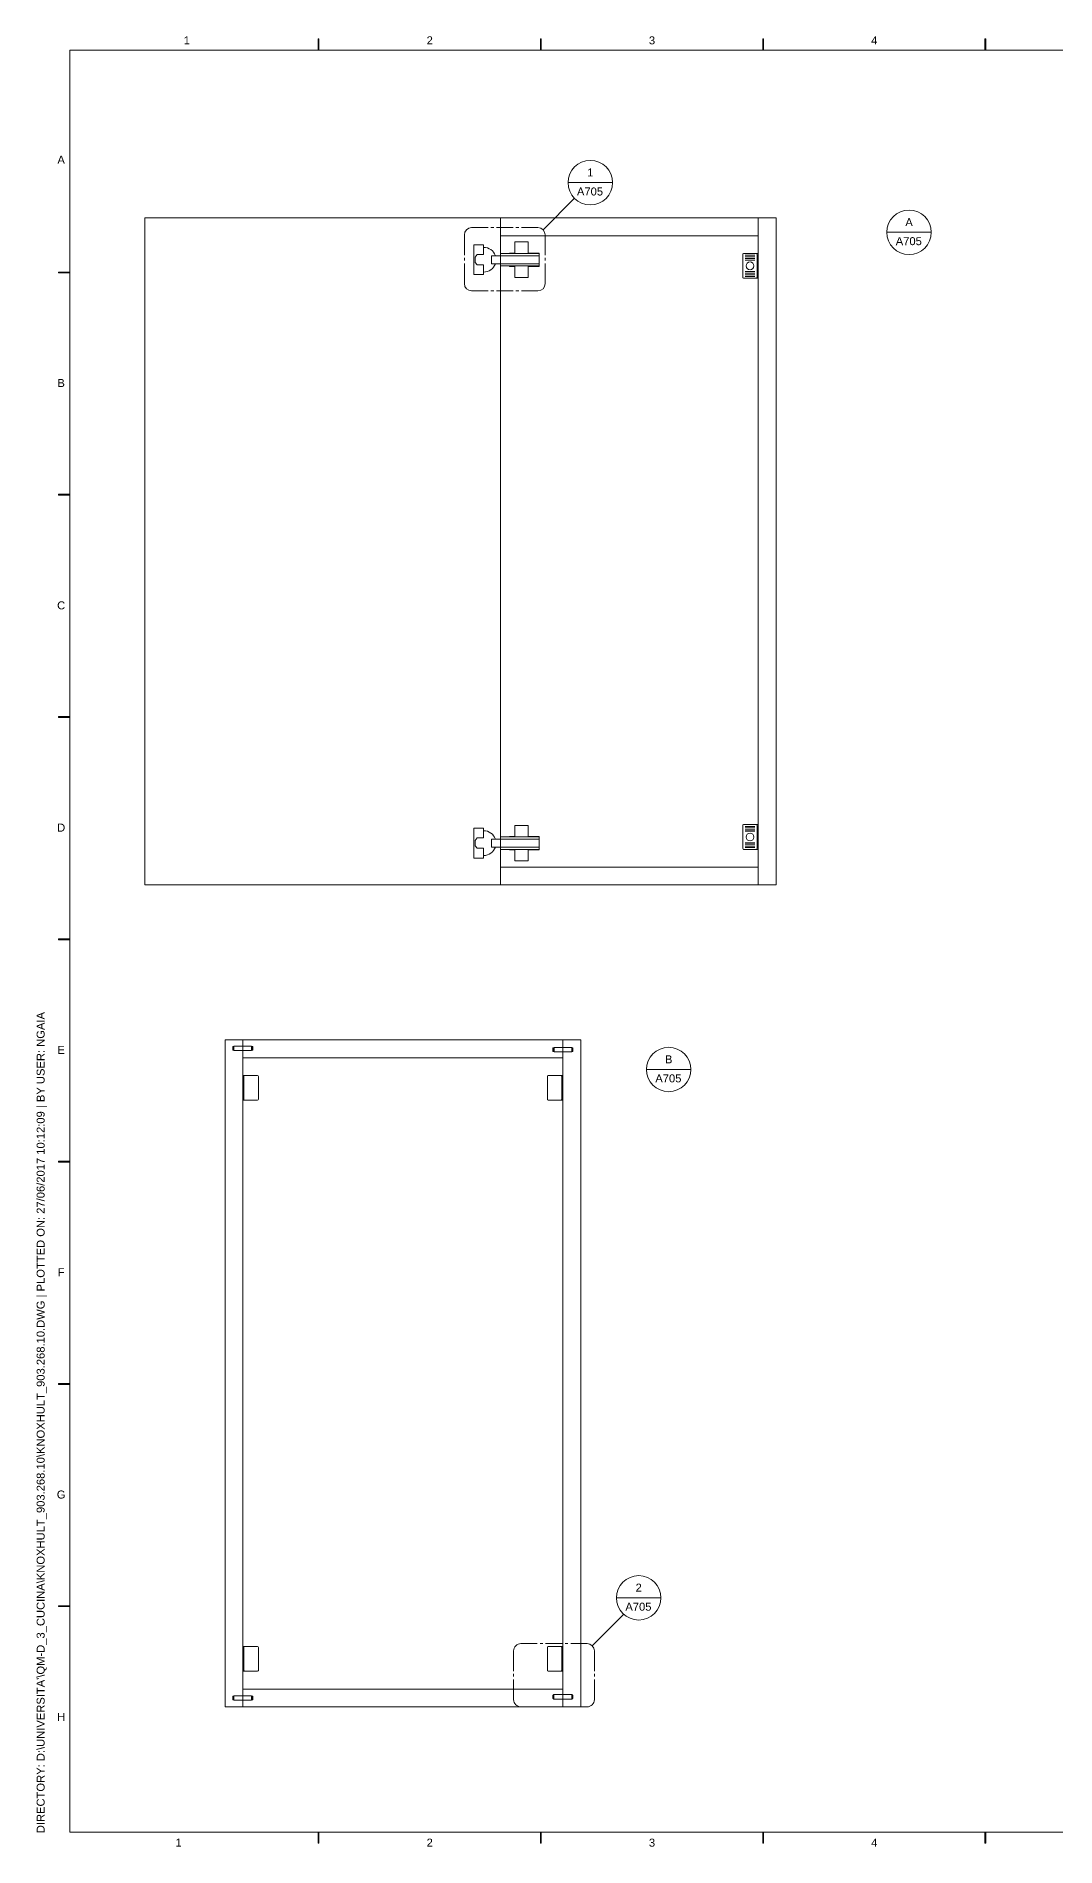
# Model space of a CAD drawing. Header units: centimetres. Extents: x -2268 to 4168, y -1681 to 1458.
# Drawn here: x 375.9 to 490.6, y -105.6 to 98 of the extents above; entities that cross this region are included whole.
import ezdxf

# ---------------------------------------------------------------- set-up
doc = ezdxf.new("R2010")
doc.units = ezdxf.units.CM
for name, color, linetype, lineweight in [('PDF _Geometria_Num_Penna__7', 7, 'Continuous', 18), ('PDF _Riempimenti solidi_Num_Penna__7', 7, 'Continuous', 18), ('PDF _Testo_Num_Penna__7', 7, 'Continuous', 18)]:
    doc.layers.add(name, color=color, linetype=linetype, lineweight=lineweight)
doc.styles.add('GENERATED_STYLE_1', font='Arial.ttf')

msp = doc.modelspace()

# ---------------------------------------------------------------- hatches: boundary and pattern name
at = {"layer": 'PDF _Riempimenti solidi_Num_Penna__7', "linetype": 'Continuous', "lineweight": 18}
for points in [[(407.625, 97.7312), (407.7147, 96.4771), (407.7147, 97.7312)], [(407.625, 96.4771), (407.7147, 96.4771), (407.625, 97.7312)], [(432.6292, 97.7312), (432.719, 96.4771), (432.719, 97.7312)], [(432.6292, 96.4771), (432.719, 96.4771), (432.6292, 97.7312)], [(457.6281, 97.7312), (457.7181, 96.4771), (457.7181, 97.7312)], [(457.6281, 96.4771), (457.7181, 96.4771), (457.6281, 97.7312)], [(482.6271, 97.7312), (482.7171, 96.4771), (482.7171, 97.7312)], [(482.6271, 96.4771), (482.7171, 96.4771), (482.6271, 97.7312)], [(378.4189, 71.5204), (378.4189, 71.4305), (379.673, 71.5204)], [(378.4189, 71.4305), (379.673, 71.4305), (379.673, 71.5204)], [(378.4189, 71.5204), (378.4189, 71.4305), (379.673, 71.5204)], [(378.4189, 71.4305), (379.673, 71.4305), (379.673, 71.5204)], [(378.4189, 46.5214), (378.4189, 46.4316), (379.673, 46.5214)], [(378.4189, 46.4316), (379.673, 46.4316), (379.673, 46.5214)], [(378.4189, 21.5225), (378.4189, 21.4326), (379.673, 21.5225)], [(378.4189, 21.4326), (379.673, 21.4326), (379.673, 21.5225)], [(378.4189, -3.4817), (378.4189, -3.5717), (379.673, -3.4817)], [(378.4189, -3.5717), (379.673, -3.5717), (379.673, -3.4817)], [(378.4189, -28.4808), (378.4189, -28.5707), (379.673, -28.4808)], [(378.4189, -28.5707), (379.673, -28.5707), (379.673, -28.4808)], [(378.4189, -53.485), (378.4189, -53.575), (379.673, -53.485)], [(378.4189, -53.575), (379.673, -53.575), (379.673, -53.485)], [(378.4189, -78.4841), (378.4189, -78.5739), (379.673, -78.4841)], [(378.4189, -78.5739), (379.673, -78.5739), (379.673, -78.4841)], [(407.625, -103.9329), (407.7147, -105.1816), (407.7147, -103.9329)], [(407.625, -105.1816), (407.7147, -105.1816), (407.625, -103.9329)], [(432.6292, -103.9329), (432.719, -105.1816), (432.719, -103.9329)], [(432.6292, -105.1816), (432.719, -105.1816), (432.6292, -103.9329)], [(457.6281, -103.9329), (457.7181, -105.1816), (457.7181, -103.9329)], [(457.6281, -105.1816), (457.7181, -105.1816), (457.6281, -103.9329)], [(482.6271, -103.9329), (482.7171, -105.1816), (482.7171, -103.9329)], [(482.6271, -105.1816), (482.7171, -105.1816), (482.6271, -103.9329)]]:
    msp.add_hatch(color=7, dxfattribs=at).paths.add_polyline_path(points)

# ---------------------------------------------------------------- linework, layer by layer
at = {"layer": 'PDF _Geometria_Num_Penna__7', "color": 7, "linetype": 'Continuous', "lineweight": 18, "flags": 128}
for points in [[(379.673, -103.9327), (657.6782, -103.9327), (657.6782, 96.4771), (379.673, 96.4771)], [(407.7149, 97.7313), (407.6249, 97.7313), (407.7149, 96.4771)], [(407.6249, 97.7313), (407.7149, 96.4771), (407.6249, 96.4771)], [(432.7191, 97.7313), (432.6292, 97.7313), (432.7191, 96.4771)], [(432.6292, 97.7313), (432.7191, 96.4771), (432.6292, 96.4771)], [(457.7181, 97.7313), (457.6281, 97.7313), (457.7181, 96.4771)], [(457.6281, 97.7313), (457.7181, 96.4771), (457.6281, 96.4771)], [(482.7171, 97.7313), (482.6271, 97.7313), (482.7171, 96.4771)], [(482.6271, 97.7313), (482.7171, 96.4771), (482.6271, 96.4771)], [(428.131, 2.5934), (459.131, 2.5934), (459.131, 77.6009), (428.131, 77.6009)], [(379.673, 71.4305), (379.673, 71.5204), (378.4189, 71.4305)], [(379.673, 71.5204), (378.4189, 71.4305), (378.4189, 71.5204)], [(379.673, 71.4305), (379.673, 71.5204), (378.4189, 71.4305)], [(379.673, 71.5204), (378.4189, 71.4305), (378.4189, 71.5204)], [(379.673, 46.4315), (379.673, 46.5215), (378.4189, 46.4315)], [(379.673, 46.5215), (378.4189, 46.4315), (378.4189, 46.5215)], [(379.673, 21.4325), (379.673, 21.5225), (378.4189, 21.4325)], [(379.673, 21.5225), (378.4189, 21.4325), (378.4189, 21.5225)], [(425.2999, 7.2926), (425.2999, 7.5889), (425.4904, 7.8747), (426.2365, 7.8747), (426.2365, 8.9648), (425.12, 8.9648), (425.12, 5.6203), (426.2365, 5.6203), (426.2365, 6.7157), (425.4904, 6.7157), (425.2999, 6.9962)], [(379.673, -3.5717), (379.673, -3.4818), (378.4189, -3.5717)], [(379.673, -3.4818), (378.4189, -3.5717), (378.4189, -3.4818)], [(397.1469, -14.8382), (437.1538, -14.8382), (437.1538, -89.8404), (397.1469, -89.8404)], [(379.673, -28.5707), (379.673, -28.4808), (378.4189, -28.5707)], [(379.673, -28.4808), (378.4189, -28.5707), (378.4189, -28.4808)], [(379.673, -53.575), (379.673, -53.485), (378.4189, -53.575)], [(379.673, -53.485), (378.4189, -53.575), (378.4189, -53.485)], [(379.673, -78.574), (379.673, -78.484), (378.4189, -78.574)], [(379.673, -78.484), (378.4189, -78.574), (378.4189, -78.484)], [(407.7149, -103.9328), (407.6249, -103.9328), (407.7149, -105.1817)], [(407.6249, -103.9328), (407.7149, -105.1817), (407.6249, -105.1817)], [(432.7191, -103.9328), (432.6292, -103.9328), (432.7191, -105.1817)], [(432.6292, -103.9328), (432.7191, -105.1817), (432.6292, -105.1817)], [(457.7181, -103.9328), (457.6281, -103.9328), (457.7181, -105.1817)], [(457.6281, -103.9328), (457.7181, -105.1817), (457.6281, -105.1817)], [(482.7171, -103.9328), (482.6271, -103.9328), (482.7171, -105.1817)], [(482.6271, -103.9328), (482.7171, -105.1817), (482.6271, -105.1817)]]:
    msp.add_lwpolyline(points, close=True, dxfattribs=at)
for points in [[(440.7258, 81.5751), (435.7249, 81.5751)], [(432.9255, 76.2726), (436.4605, 79.8129)], [(428.131, 77.6008), (388.1295, 77.6008), (388.1295, 2.5933), (428.131, 2.5933), (428.131, 6.594)], [(457.1307, 77.6008), (457.1307, 2.5933)], [(427.3637, 76.516), (427.0515, 76.516)], [(429.5546, 76.516), (427.6759, 76.516)], [(457.1307, 73.6002), (457.1307, 75.6005), (428.131, 75.6005)], [(430.179, 76.516), (429.8668, 76.516)], [(476.5838, 75.9868), (471.5829, 75.9868)], [(425.12, 74.5739), (425.12, 71.2294), (426.2365, 71.2294), (426.2365, 72.3248), (425.4904, 72.3248), (425.2999, 72.6053), (425.2999, 72.9016), (425.2999, 73.198)], [(425.2999, 73.198), (425.4904, 73.4785), (426.2365, 73.4785), (426.2365, 74.5739), (425.12, 74.5739)], [(432.481, 72.4518), (428.131, 72.4518), (427.1309, 72.4518), (427.1309, 73.3514), (428.131, 73.3514), (432.481, 73.3514)], [(428.131, 73.6002), (432.481, 73.6002)], [(432.481, 72.2031), (428.131, 72.2031), (428.131, 73.6002)], [(429.1312, 73.6002), (429.1312, 73.6531), (429.7292, 73.6531), (429.7292, 74.902), (431.2321, 74.902), (431.2321, 73.6531), (432.481, 73.6531), (432.481, 72.1502), (431.2321, 72.1502), (431.2321, 70.9013), (429.7292, 70.9013), (429.7292, 72.1502), (429.1312, 72.1502), (429.1312, 72.2031)], [(455.6437, 73.415), (456.7391, 73.415)], [(457.099, 70.8272), (457.1307, 70.8272), (457.1307, 73.6002), (457.099, 73.6002)], [(424.0669, 73.1133), (424.0669, 72.8011)], [(433.1637, 72.8011), (433.1637, 73.1133)], [(455.6437, 73.2244), (456.7391, 73.2244)], [(455.6437, 73.0392), (456.7391, 73.0392)], [(455.6437, 72.8487), (456.7391, 72.8487)], [(455.6437, 71.5787), (456.7391, 71.5787)], [(455.6437, 71.3881), (456.7391, 71.3881)], [(427.0515, 69.3984), (427.3637, 69.3984)], [(427.6759, 69.3984), (429.5546, 69.3984)], [(429.8668, 69.3984), (430.179, 69.3984)], [(455.6437, 71.2029), (456.7391, 71.2029)], [(455.6437, 71.0124), (456.7391, 71.0124)], [(429.1312, 8.044), (429.7292, 8.044), (429.7292, 9.2929), (431.2321, 9.2929), (431.2321, 8.044), (432.481, 8.044), (432.481, 6.5464), (431.2321, 6.5464), (431.2321, 5.2922), (429.7292, 5.2922), (429.7292, 6.5464), (429.1312, 6.5464)], [(455.6437, 9.1818), (456.7391, 9.1818)], [(455.6437, 8.9965), (456.7391, 8.9965)], [(455.6437, 8.806), (456.7391, 8.806)], [(455.6437, 8.6208), (456.7391, 8.6208)], [(457.099, 6.594), (457.1307, 6.594), (457.1307, 9.3723), (457.099, 9.3723)], [(432.481, 6.8427), (428.131, 6.8427), (427.1309, 6.8427), (427.1309, 7.7424), (428.131, 7.7424), (432.481, 7.7424)], [(432.481, 6.594), (428.131, 6.594), (428.131, 7.9964), (432.481, 7.9964)], [(457.1307, 6.594), (457.1307, 4.5937), (428.131, 4.5937)], [(455.6437, 7.3455), (456.7391, 7.3455)], [(455.6437, 7.1603), (456.7391, 7.1603)], [(455.6437, 6.9697), (456.7391, 6.9697)], [(455.6437, 6.7845), (456.7391, 6.7845)], [(398.0518, -15.5844), (398.0201, -15.5844), (398.0201, -15.9866), (398.0518, -15.9866)], [(398.1418, -15.5367), (398.0518, -15.5844), (398.0518, -15.9866), (398.1418, -16.0342)], [(400.1421, -16.0342), (400.2321, -15.9866), (400.2321, -15.5844), (400.1421, -15.5367), (398.1418, -15.5367), (398.1418, -16.0342), (400.1421, -16.0342), (400.1421, -15.5367)], [(399.1473, -89.8404), (399.1473, -14.8382)], [(400.2321, -15.5844), (400.2639, -15.5844), (400.2639, -15.9866), (400.2321, -15.9866)], [(434.0686, -15.7431), (434.0368, -15.7431), (434.0368, -16.14), (434.0686, -16.14)], [(434.1585, -15.6902), (434.0686, -15.7431), (434.0686, -16.14), (434.1585, -16.1929)], [(436.1589, -16.1929), (436.2435, -16.14), (436.2435, -15.7431), (436.1589, -15.6902), (434.1585, -15.6902), (434.1585, -16.1929), (436.1589, -16.1929), (436.1589, -15.6902)], [(435.1534, -14.8382), (435.1534, -89.8404)], [(436.2435, -15.7431), (436.2806, -15.7431), (436.2806, -16.14), (436.2435, -16.14)], [(399.1473, -18.8389), (399.1473, -16.8386), (435.1534, -16.8386), (435.1534, -18.8389)], [(449.5421, -18.1668), (444.5413, -18.1668)], [(399.179, -21.6171), (399.1473, -21.6171), (399.1473, -18.8389), (399.179, -18.8389)], [(400.8089, -18.8389), (399.3642, -18.8389), (399.179, -18.8389), (399.179, -21.6171), (399.3642, -21.6171), (400.8089, -21.6171)], [(435.1217, -18.8389), (435.1534, -18.8389), (435.1534, -21.6171), (435.1217, -21.6171)], [(446.1712, -77.5844), (441.1703, -77.5844)], [(438.4556, -82.9715), (441.9958, -79.4312)], [(399.179, -85.8397), (399.1473, -85.8397), (399.1473, -83.0668), (399.179, -83.0668)], [(432.8991, -82.7281), (432.5868, -82.7281)], [(435.0846, -82.7281), (433.2113, -82.7281)], [(435.1217, -83.0668), (435.1534, -83.0668), (435.1534, -85.8397), (435.1217, -85.8397)], [(435.7091, -82.7281), (435.3968, -82.7281)], [(435.1534, -85.8397), (435.1534, -87.8401), (399.1473, -87.8401), (399.1473, -85.8397)], [(429.6022, -86.1308), (429.6022, -86.443)], [(438.699, -86.443), (438.699, -86.1308)], [(398.0518, -88.6603), (398.0201, -88.6603), (398.0201, -89.0572), (398.0518, -89.0572)], [(398.1418, -88.6074), (398.0518, -88.6603), (398.0518, -89.0572), (398.1418, -89.1101)], [(400.1421, -89.1101), (400.2321, -89.0572), (400.2321, -88.6603), (400.1421, -88.6074), (398.1418, -88.6074), (398.1418, -89.1101), (400.1421, -89.1101), (400.1421, -88.6074)], [(400.2321, -88.6603), (400.2639, -88.6603), (400.2639, -89.0572), (400.2321, -89.0572)], [(434.058, -88.5175), (434.0262, -88.5175), (434.0262, -88.9196), (434.058, -88.9196)], [(434.1479, -88.4698), (434.058, -88.5175), (434.058, -88.9196), (434.1479, -88.9673)], [(436.1483, -88.9673), (436.2383, -88.9196), (436.2383, -88.5175), (436.1483, -88.4698), (434.1479, -88.4698), (434.1479, -88.9673), (436.1483, -88.9673), (436.1483, -88.4698)], [(436.2383, -88.5175), (436.27, -88.5175), (436.27, -88.9196), (436.2383, -88.9196)], [(432.5868, -89.8404), (432.8991, -89.8404)], [(433.2113, -89.8404), (435.0846, -89.8404)], [(435.3968, -89.8404), (435.7091, -89.8404)]]:
    msp.add_lwpolyline(points, dxfattribs=at)
for points in [[(426.7393, 76.516), (424.8871, 76.516, 0.41055505), (424.0669, 75.6958), (424.0669, 73.4255)], [(433.1637, 73.4255), (433.1637, 75.6958, 0.41055505), (432.3434, 76.516), (430.4912, 76.516)], [(456.9143, 73.6051, -0.38637391), (457.0037, 73.5049), (457.0037, 70.9225, -0.38705487), (456.9143, 70.8276)], [(424.0669, 72.4888), (424.0669, 70.2186, 0.41055505), (424.8871, 69.3984), (426.7393, 69.3984)], [(430.4912, 69.3984), (432.3434, 69.3984, 0.41055505), (433.1637, 70.2186), (433.1637, 72.4889)], [(455.3791, 6.6893), (455.3791, 9.2717, -0.38705487), (455.469, 9.3723), (456.9137, 9.3723), (457.099, 9.3723), (457.099, 6.594), (456.9137, 6.594), (455.469, 6.594)], [(456.9143, 9.372, -0.38637391), (457.0037, 9.2717), (457.0037, 6.6893)], [(399.369, -18.834, 0.38705487), (399.2743, -18.9341), (399.2743, -21.5166, 0.38637391), (399.369, -21.6115)], [(400.8148, -21.6115, 0.38705487), (400.8989, -21.5166), (400.8989, -18.9341, 0.38637391), (400.8147, -18.8339)], [(434.937, -21.6115, 0.38705487), (435.0264, -21.5166), (435.0264, -18.9341, 0.38637391), (434.937, -18.8339)], [(399.369, -83.0619, 0.38705487), (399.2743, -83.162), (399.2743, -85.7445, 0.38637391), (399.369, -85.8394)], [(432.2746, -82.7281), (430.4172, -82.7281, 0.41427533), (429.6022, -83.5484), (429.6022, -85.8186)], [(434.937, -85.8394, 0.38705487), (435.0264, -85.7445), (435.0264, -83.162, 0.38637391), (434.937, -83.0618)], [(438.699, -85.8186), (438.699, -83.5484, 0.41055505), (437.8787, -82.7281), (436.0266, -82.7281)], [(429.6022, -86.7552), (429.6022, -89.0255, 0.42011268), (430.4172, -89.8404), (432.2746, -89.8404)], [(436.0266, -89.8404), (437.8787, -89.8404, 0.41637701), (438.699, -89.0255), (438.699, -86.7552)]]:
    msp.add_lwpolyline(points, format="xyb", dxfattribs=at)
for points in [[(455.469, 73.6002), (456.9137, 73.6002), (457.099, 73.6002), (457.099, 70.8272), (456.9137, 70.8272), (455.4738, 70.8275, -0.38637391), (455.3791, 70.9225), (455.3791, 73.5049, -0.38705487)], [(433.4918, -21.6171), (434.9364, -21.6171), (435.1217, -21.6171), (435.1217, -18.8389), (434.9364, -18.8389), (433.4912, -18.834, 0.38705487), (433.4018, -18.9341), (433.4018, -21.5166, 0.38637391)], [(400.8089, -83.0668), (399.3642, -83.0668), (399.179, -83.0668), (399.179, -85.8397), (399.3642, -85.8397), (400.8148, -85.8394, 0.38705487), (400.8989, -85.7445), (400.8989, -83.162, 0.38637391)], [(433.4018, -85.7426, 0.38637391), (433.4918, -85.8397), (434.9364, -85.8397), (435.1217, -85.8397), (435.1217, -83.0668), (434.9364, -83.0668), (433.4912, -83.0619, 0.38705487), (433.4018, -83.162)]]:
    msp.add_lwpolyline(points, format="xyb", close=True, dxfattribs=at)
at = {"layer": 'PDF _Geometria_Num_Penna__7', "color": 7, "linetype": 'Continuous', "lineweight": 18}
for centre, radius in [((438.2307, 81.5778), 2.5003), ((474.0887, 75.9895), 2.5003), ((456.1967, 72.2164), 0.4366), ((456.1967, 7.9832), 0.4366), ((447.0471, -18.1641), 2.5003), ((443.6761, -77.5816), 2.5003)]:
    msp.add_circle(centre, radius, dxfattribs=at)
for centre, radius, start, end in [((426.2392, 72.9043), 1.3944, 18.840482, 89.998719), ((426.2393, 72.9041), 1.3942, 269.996352, 341.164447), ((426.2392, 7.2952), 1.3944, 18.840482, 89.998719), ((426.2393, 7.295), 1.3942, 269.996352, 341.164447), ((455.4824, 6.6973), 0.098, 180.471928, 264.972854), ((456.9058, 6.6972), 0.0979, 274.959265, 359.595953)]:
    msp.add_arc(centre, radius, start, end, dxfattribs=at)

# ---------------------------------------------------------------- texts
at = {"layer": 'PDF _Testo_Num_Penna__7', "color": 7, "linetype": 'Continuous', "lineweight": 18, "char_height": 0.90004, "attachment_point": 7, "style": 'GENERATED_STYLE_1'}
for s, insert in [('\\A1;1', (392.4971, 97.1294)), ('\\A1;2', (419.8245, 97.1294)), ('\\A1;3', (444.8232, 97.1125)), ('\\A1;4', (469.8271, 97.1294)), ('\\A1;A', (378.2927, 83.7021)), ('\\A1;1', (437.8784, 82.2693)), ('\\A1;A705', (436.7304, 80.1161)), ('\\A1;A', (473.6679, 76.6815)), ('\\A1;A705', (472.5879, 74.5283)), ('\\A1;B', (378.2927, 58.5914)), ('\\A1;C', (378.2613, 33.5719)), ('\\A1;D', (378.2613, 8.5888)), ('\\A1;E', (378.2927, -16.415)), ('\\A1;B', (446.6263, -17.4721)), ('\\A1;A705', (445.5462, -19.6253)), ('\\A1;F', (378.3292, -41.4138)), ('\\A1;G', (378.2235, -66.4295)), ('\\A1;2', (443.3237, -76.8901)), ('\\A1;A705', (442.1758, -79.0433)), ('\\A1;H', (378.26, -91.4176)), ('\\A1;1', (391.5704, -105.5641)), ('\\A1;2', (419.8245, -105.5641)), ('\\A1;3', (444.8232, -105.581)), ('\\A1;4', (469.8271, -105.5641))]:
    msp.add_mtext(s, dxfattribs=dict(at, insert=insert))
at = {"layer": 'PDF _Testo_Num_Penna__7', "color": 7, "linetype": 'Continuous', "lineweight": 18, "insert": (377.1326, -104.0545), "char_height": 0.900042, "attachment_point": 7, "rotation": 90, "style": 'GENERATED_STYLE_1'}
msp.add_mtext("\\A1;DIRECTORY: D:\\\\UNIVERSITA'\\\\QM-D_3_CUCINA\\\\KNOXHULT_903.268.10\\\\KNOXHULT_903.268.10.DWG | PLOTTED ON: 27/06/2017 10:12:09 | BY USER: NGAIA", dxfattribs=at)

doc.saveas('drawing.dxf')
